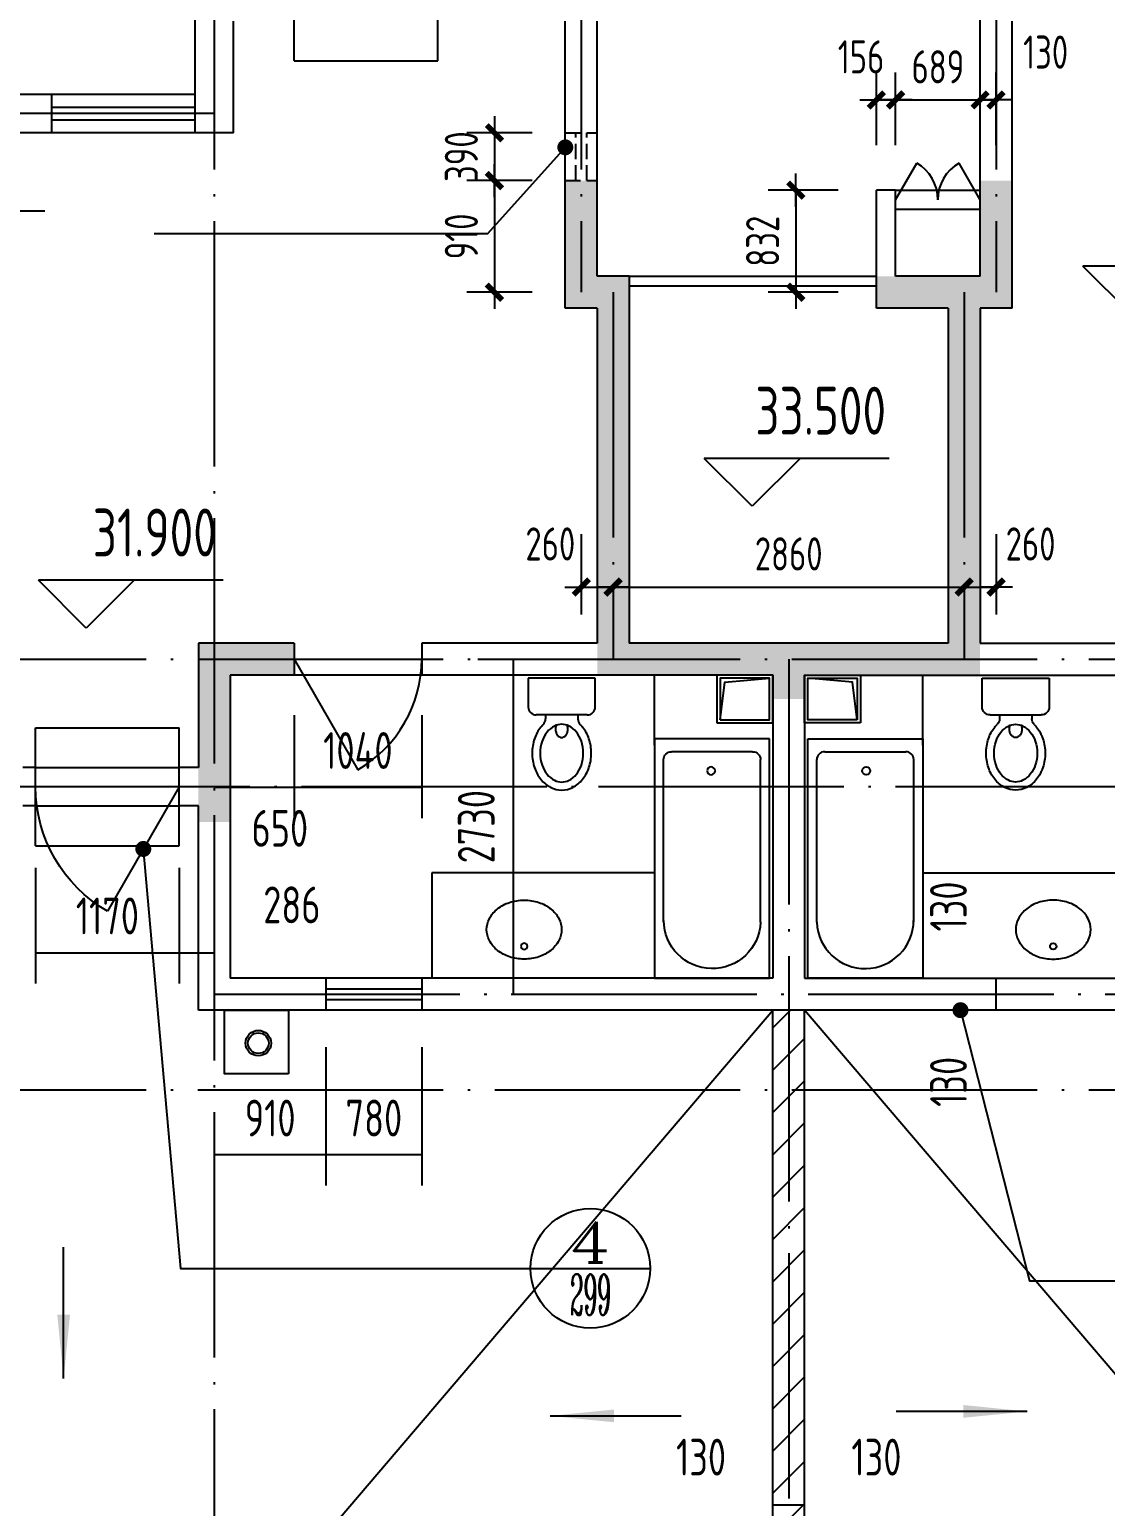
# Model space of a CAD drawing. Extents: x -726032 to 135930, y -151624 to 587044.
# Drawn here: x -610049 to -601283, y 497358 to 509393 of the extents above; entities that cross this region are included whole.
import ezdxf
from ezdxf.enums import TextEntityAlignment as Align

# ---------------------------------------------------------------- set-up
doc = ezdxf.new("R2010")
doc.units = 0
doc.header["$LTSCALE"] = 1000
doc.header["$MEASUREMENT"] = 0
doc.linetypes.add('DASH', pattern=[0.35, 0.25, -0.1])
doc.linetypes.add('DOTE', pattern=[2.42, 2, -0.2, 0.02, -0.2])
doc.layers.get('0').update_dxf_attribs({"linetype": 'CONTINUOUS'})
doc.layers.get('DEFPOINTS').update_dxf_attribs({"color": 1, "linetype": 'CONTINUOUS'})
for name, color, linetype in [('COLUMN', 170, 'CONTINUOUS'), ('DOTE', 8, 'DOTE'), ('GROUND', 45, 'CONTINUOUS'), ('LVTRY', 6, 'CONTINUOUS'), ('PUB_DIM', 245, 'CONTINUOUS'), ('ROOF', 4, 'CONTINUOUS'), ('STAIR', 42, 'CONTINUOUS'), ('WALL', 255, 'CONTINUOUS'), ('WINDOW', 155, 'CONTINUOUS'), ('WINDOW_TEXT', 7, 'CONTINUOUS'), ('引线', 213, 'CONTINUOUS'), ('排水', 245, 'CONTINUOUS'), ('雨水管', 20, 'CONTINUOUS')]:
    doc.layers.add(name, color=color, linetype=linetype)
doc.styles.add('COMP', font='COMPLEX', dxfattribs={"bigfont": 'hztxt'})
doc.styles.add('DIM_FONT', font='isocp.shx', dxfattribs={"width": 0.8})
doc.styles.add('SIMPLEX', font='SIMPLEX.SHX')
doc.dimstyles.new('AXIS', dxfattribs={"dimtxt": 300, "dimasz": 1, "dimexe": 250, "dimexo": 300, "dimgap": 150, "dimtad": 1, "dimdec": 0, "dimzin": 0, "dimdsep": 46, "dimtxsty": 'DIM_FONT', "dimcen": 0.09, "dimse1": 1, "dimse2": 1, "dimclrt": 142, "dimadec": 0, "dimazin": 0, "dimtfac": 1, "dimtdec": 0, "dimtix": 1, "dimtmove": 2, "dimatfit": 3, "dimfxl": 1, "dimtolj": 1, "dimtzin": 0, "dimarcsym": 0})
doc.dimstyles.new('DIMA', dxfattribs={"dimtxt": 300, "dimasz": 1, "dimexe": 250, "dimexo": 300, "dimgap": 150, "dimtad": 1, "dimdec": 0, "dimzin": 0, "dimdsep": 46, "dimtxsty": 'DIM_FONT', "dimcen": 0.09, "dimse1": 1, "dimclrt": 142, "dimadec": 0, "dimazin": 0, "dimtfac": 1, "dimtdec": 0, "dimtix": 1, "dimtmove": 2, "dimatfit": 3, "dimfxl": 1, "dimtolj": 1, "dimtzin": 0, "dimarcsym": 0})
doc.dimstyles.new('DIMB', dxfattribs={"dimtxt": 300, "dimasz": 1, "dimexe": 250, "dimexo": 300, "dimgap": 150, "dimtad": 1, "dimdec": 0, "dimzin": 0, "dimdsep": 46, "dimtxsty": 'DIM_FONT', "dimcen": 0.09, "dimse2": 1, "dimclrt": 142, "dimadec": 0, "dimazin": 0, "dimtfac": 1, "dimtdec": 0, "dimtix": 1, "dimtmove": 2, "dimatfit": 3, "dimfxl": 1, "dimtolj": 1, "dimtzin": 0, "dimarcsym": 0})
doc.dimstyles.new('DIMN', dxfattribs={"dimtxt": 300, "dimasz": 1, "dimexe": 250, "dimexo": 300, "dimgap": 150, "dimtad": 1, "dimdec": 0, "dimzin": 0, "dimdsep": 46, "dimtxsty": 'DIM_FONT', "dimcen": 0.09, "dimclrt": 142, "dimadec": 0, "dimazin": 0, "dimtfac": 1, "dimtdec": 0, "dimtix": 1, "dimtmove": 2, "dimatfit": 3, "dimfxl": 1, "dimtolj": 1, "dimtzin": 0, "dimarcsym": 0})

# ---------------------------------------------------------------- blocks, each defined once
blk = doc.blocks.new('_LV29')
for p, q in [((-360, 0), (360, 0)), ((-360, -1500), (-360, 0)), ((360, 0), (360, -1500)), ((-254.1, -80), (254.1, -80)), ((-304.2, -1149.3), (-304.1, -130)), ((304.2, -1149.3), (304.1, -130)), ((360, -1500), (-360, -1500))]:
    blk.add_line(p, q)
blk.add_circle((6.2, -200), 25)
for centre, radius, start, end in [((-254.1, -130), 50, 90, 179.99558), ((254.1, -130), 50, 0.00442, 90), ((-0.7, -1136.2), 303.8, 182.45444, 359.74723)]:
    blk.add_arc(centre, radius, start, end)
blk = doc.blocks.new('_DIMX')
blk.add_line((-150, 0), (150, 0))
at = {"const_width": 50}
blk.add_lwpolyline([(-70, -70), (70, 70)], dxfattribs=at)
blk = doc.blocks.new('*D286')
at = {"layer": 'DEFPOINTS', "color": 0, "transparency": 16777216}
for p in [(-605554, 505551), (-605294, 505551), (-605294, 504850)]:
    blk.add_point(p, dxfattribs=at)
at = {"layer": 'PUB_DIM', "color": 0, "lineweight": -2, "transparency": 16777216}
for p, q in [((-605554, 505281), (-605554, 504625)), ((-605555, 504850), (-605556, 504850)), ((-605554, 504850), (-605294, 504850)), ((-605293, 504850), (-605292, 504850))]:
    blk.add_line(p, q, dxfattribs=at)
at = {"layer": 'PUB_DIM', "color": 0, "lineweight": -2, "transparency": 16777216, "xscale": 0.9, "yscale": 0.9, "zscale": 0.9}
blk.add_blockref('_DIMX', (-605554, 504850), dxfattribs=at)
at = {"layer": 'PUB_DIM', "color": 0, "lineweight": -2, "transparency": 16777216, "xscale": 0.9, "yscale": 0.9, "zscale": 0.9, "rotation": 180}
blk.add_blockref('_DIMX', (-605294, 504850), dxfattribs=at)
at = {"layer": 'PUB_DIM', "color": 142, "transparency": 16777216, "insert": (-605806, 505201), "char_height": 270, "attachment_point": 5, "style": 'DIM_FONT'}
blk.add_mtext('\\A1;260', dxfattribs=at)
blk = doc.blocks.new('*D296')
at = {"layer": 'DEFPOINTS', "color": 0, "transparency": 16777216}
for p in [(-605684, 508162), (-606261, 507252), (-605684, 507252)]:
    blk.add_point(p, dxfattribs=at)
at = {"layer": 'PUB_DIM', "color": 0, "lineweight": -2, "transparency": 16777216}
for p, q in [((-605954, 508162), (-606486, 508162)), ((-606261, 508162), (-606261, 507253)), ((-605954, 507252), (-606486, 507252))]:
    blk.add_line(p, q, dxfattribs=at)
at = {"layer": 'PUB_DIM', "color": 0, "lineweight": -2, "transparency": 16777216, "xscale": 0.9, "yscale": 0.9, "zscale": 0.9}
for p, rotation in [((-606261, 508162), 90), ((-606261, 507252), 270)]:
    blk.add_blockref('_DIMX', p, dxfattribs=dict(at, rotation=rotation))
at = {"layer": 'PUB_DIM', "color": 142, "transparency": 16777216, "insert": (-606531, 507707), "char_height": 270, "attachment_point": 5, "rotation": 90, "style": 'DIM_FONT'}
blk.add_mtext('\\A1;910', dxfattribs=at)
blk = doc.blocks.new('*D297')
at = {"layer": 'DEFPOINTS', "color": 0, "transparency": 16777216}
for p in [(-605684, 508552), (-606261, 508162), (-605684, 508162)]:
    blk.add_point(p, dxfattribs=at)
at = {"layer": 'PUB_DIM', "color": 0, "lineweight": -2, "transparency": 16777216}
for p, q in [((-605954, 508552), (-606486, 508552)), ((-606261, 508553), (-606261, 508554)), ((-606261, 508552), (-606261, 508162)), ((-605954, 508162), (-606486, 508162)), ((-606261, 508162), (-606261, 508161))]:
    blk.add_line(p, q, dxfattribs=at)
at = {"layer": 'PUB_DIM', "color": 0, "lineweight": -2, "transparency": 16777216, "xscale": 0.9, "yscale": 0.9, "zscale": 0.9}
for p, rotation in [((-606261, 508552), 270), ((-606261, 508162), 90)]:
    blk.add_blockref('_DIMX', p, dxfattribs=dict(at, rotation=rotation))
at = {"layer": 'PUB_DIM', "color": 142, "transparency": 16777216, "insert": (-606531, 508357), "char_height": 270, "attachment_point": 5, "rotation": 90, "style": 'DIM_FONT'}
blk.add_mtext('\\A1;390', dxfattribs=at)
blk = doc.blocks.new('_WBLK')
for p, q in [((-0.5, 0.5), (0.5, 0.5)), ((0.5, 0.167), (-0.5, 0.167)), ((0.5, -0.167), (-0.5, -0.167)), ((-0.5, -0.5), (0.5, -0.5))]:
    blk.add_line(p, q)
at = {"layer": 'WINDOW_TEXT', "style": 'SIMPLEX', "flags": 9}
blk.add_attdef('A', text='', height=1, dxfattribs=at).set_placement((0, 1.5), align=Align.MIDDLE)
blk = doc.blocks.new('*D298')
at = {"layer": 'DEFPOINTS', "color": 0, "transparency": 16777216}
for p in [(-607894, 504106), (-606854, 504106), (-606854, 503218)]:
    blk.add_point(p, dxfattribs=at)
at = {"layer": 'PUB_DIM', "color": 0, "lineweight": -2, "transparency": 16777216}
for p, q in [((-607894, 503806), (-607894, 502968)), ((-606854, 503806), (-606854, 502968)), ((-607893, 503218), (-606855, 503218))]:
    blk.add_line(p, q, dxfattribs=at)
at = {"layer": 'PUB_DIM', "color": 0, "transparency": 16777216}
for points in [[(-607893, 503218), (-607893, 503218), (-607894, 503218)], [(-606855, 503218), (-606855, 503218), (-606854, 503218)]]:
    blk.add_solid(points, dxfattribs=at)
at = {"layer": 'PUB_DIM', "color": 142, "transparency": 16777216, "insert": (-607374, 503518), "char_height": 300, "attachment_point": 5, "style": 'DIM_FONT'}
blk.add_mtext('\\A1;1040', dxfattribs=at)
blk = doc.blocks.new('_DBLK')
blk.add_line((-0.5, 0), (0, -0.866))
blk.add_arc((-0.5, 0), 1, 300, 0)
at = {"layer": 'WINDOW_TEXT', "style": 'SIMPLEX', "flags": 9}
blk.add_attdef('A', text='', height=1, dxfattribs=at).set_placement((0, 1.5), align=Align.MIDDLE)
blk = doc.blocks.new('*D1615')
at = {"layer": 'DEFPOINTS', "color": 0, "transparency": 16777216}
for p in [(-608544, 504106), (-607894, 504106), (-607894, 503218)]:
    blk.add_point(p, dxfattribs=at)
at = {"layer": 'PUB_DIM', "color": 0, "lineweight": -2, "transparency": 16777216}
for p, q in [((-607894, 503806), (-607894, 502968)), ((-608543, 503218), (-607895, 503218))]:
    blk.add_line(p, q, dxfattribs=at)
at = {"layer": 'PUB_DIM', "color": 0, "transparency": 16777216}
for points in [[(-608543, 503218), (-608543, 503218), (-608544, 503218)], [(-607895, 503218), (-607895, 503218), (-607894, 503218)]]:
    blk.add_solid(points, dxfattribs=at)
at = {"layer": 'PUB_DIM', "color": 142, "transparency": 16777216, "insert": (-608010, 502884), "char_height": 300, "attachment_point": 5, "style": 'DIM_FONT'}
blk.add_mtext('\\A1;650', dxfattribs=at)
blk = doc.blocks.new('_LV4')
blk.add_lwpolyline([(0, -520, 0.078966), (92.3, -505.3, 0.088152), (166.2, -465.8, 0.105269), (218.1, -403.4, 0.121685), (235, -335, 0.121685), (218.1, -266.6, 0.105269), (166.2, -204.2, 0.088152), (92.3, -164.7, 0.078966), (0, -150, 0.078966), (-92.3, -164.7, 0.088152), (-166.2, -204.2, 0.105269), (-218.1, -266.6, 0.121685), (-235, -335, 0.121685), (-218.1, -403.4, 0.105269), (-166.2, -465.8, 0.088152), (-92.3, -505.3, 0.078966)], format="xyb", close=True)
blk.add_circle((0, -230), 20)
blk = doc.blocks.new('*D3512')
at = {"layer": 'DEFPOINTS', "color": 0, "transparency": 16777216}
for p in [(-606698, 504262), (-606698, 501532), (-606109, 501532)]:
    blk.add_point(p, dxfattribs=at)
at = {"layer": 'PUB_DIM', "color": 0, "lineweight": -2, "transparency": 16777216}
for p, q in [((-606398, 504262), (-605859, 504262)), ((-606109, 504261), (-606109, 501533))]:
    blk.add_line(p, q, dxfattribs=at)
at = {"layer": 'PUB_DIM', "color": 0, "transparency": 16777216}
for points in [[(-606109, 504261), (-606109, 504261), (-606109, 504262)], [(-606109, 501533), (-606109, 501533), (-606109, 501532)]]:
    blk.add_solid(points, dxfattribs=at)
at = {"layer": 'PUB_DIM', "color": 142, "transparency": 16777216, "insert": (-606409, 502897), "char_height": 300, "attachment_point": 5, "rotation": 90, "style": 'DIM_FONT'}
blk.add_mtext('\\A1;2730', dxfattribs=at)
blk = doc.blocks.new('_LV5')
for p, q in [((210.1, 0), (-210.1, 0)), ((-210.1, 0), (-210.1, -180)), ((210.1, -180), (210.1, 0)), ((160.1, -230), (-160.1, -230)), ((-101.4, -230), (-101.4, -254.3)), ((101.4, -230), (101.4, -254.1))]:
    blk.add_line(p, q)
blk.add_lwpolyline([(-135.1, -469.4, 0.080312), (-123, -544.2, 0.089014), (-91.8, -601.5, 0.104918), (-45.6, -639.3, 0.119812), (0.1, -650.4, 0.119812), (45.8, -639.3, 0.104918), (92, -601.5, 0.089014), (123.2, -544.2, 0.080312), (135.3, -469.4, 0.080312), (123.2, -394.6, 0.089014), (92, -337.3, 0.104918), (45.8, -299.5, 0.119812), (0.1, -288.4, 0.119812), (-45.6, -299.5, 0.104918), (-91.8, -337.3, 0.089014), (-123, -394.6, 0.080312)], format="xyb", close=True)
for points in [[(-38.7, -318.5, 0.073567), (-35.6, -339.5, 0.084454), (-27.4, -356, 0.10642), (-14.1, -367.8, 0.129709), (0, -371.5, 0.129709), (14.1, -367.8, 0.10642), (27.4, -356, 0.084454), (35.6, -339.5, 0.073567), (38.7, -318.5, 0.073567), (35.6, -297.5, 0.014016), (34.7, -294.6, 0.10642)], [(-34.7, -294.7, 0.013578), (-35.6, -297.5, 0.073567), (-38.7, -318.5, 0.073567)]]:
    blk.add_lwpolyline(points, format="xyb")
for centre, radius, start, end in [((-160.1, -180), 50, 180, 270), ((160.1, -180), 50, 270, 0), ((-151.4, -254.3), 50, 314.81437, 0), ((151.4, -254.1), 50, 180, 225.25549), ((52.2, -452.8), 234.6, 141.28635, 161.63333), ((20.4, -427.3), 193.8, 134.81437, 141.28635), ((-20.2, -427.3), 193.8, 38.71365, 45.25549), ((-52, -452.8), 234.6, 18.36667, 38.71365), ((102.3, -469.4), 287.4, 161.63333, 180), ((-102.1, -469.4), 287.4, 0, 18.36667), ((102.3, -469.4), 287.4, 180, 198.36667), ((-102.1, -469.4), 287.4, 341.63333, 0), ((52.2, -486), 234.6, 198.36667, 218.71365), ((20.4, -511.6), 193.8, 218.71365, 242.67141), ((-20.2, -511.6), 193.8, 297.32859, 321.28635), ((-52, -486), 234.6, 321.28635, 341.63333), ((0.1, -550.8), 149.6, 242.67141, 270), ((0.1, -550.8), 149.6, 270, 297.32859)]:
    blk.add_arc(centre, radius, start, end)
blk = doc.blocks.new('_INDEX')
blk.add_line((-0.5, 0), (0.5, 0))
blk.add_circle((0, 0), 0.5)
at = {"style": 'COMP'}
for tag, width, p, p2 in [('1', 2.333333, (-0.17, 0.05), (0.17, 0.05)), ('-', 1.166667, (-0.17, -0.39), (0.17, -0.39))]:
    blk.add_attdef(tag, text='', height=0.34, dxfattribs=dict(at, width=width)).set_placement(p, p2, align=Align.FIT)
blk = doc.blocks.new('*D308')
at = {"layer": 'DEFPOINTS', "color": 0, "transparency": 16777216}
for p in [(-610000, 502862), (-608830, 502862), (-608830, 501870)]:
    blk.add_point(p, dxfattribs=at)
at = {"layer": 'PUB_DIM', "color": 0, "lineweight": -2, "transparency": 16777216}
for p, q in [((-610000, 502562), (-610000, 501620)), ((-608830, 502562), (-608830, 501620)), ((-609999, 501870), (-608831, 501870))]:
    blk.add_line(p, q, dxfattribs=at)
at = {"layer": 'PUB_DIM', "color": 0, "transparency": 16777216}
for points in [[(-609999, 501870), (-609999, 501870), (-610000, 501870)], [(-608831, 501870), (-608831, 501870), (-608830, 501870)]]:
    blk.add_solid(points, dxfattribs=at)
at = {"layer": 'PUB_DIM', "color": 142, "transparency": 16777216, "insert": (-609415, 502170), "char_height": 300, "attachment_point": 5, "style": 'DIM_FONT'}
blk.add_mtext('\\A1;1170', dxfattribs=at)
blk = doc.blocks.new('*D3514')
at = {"layer": 'DEFPOINTS', "color": 0, "transparency": 16777216}
for p in [(-608830, 502862), (-608544, 502862), (-608544, 501870)]:
    blk.add_point(p, dxfattribs=at)
at = {"layer": 'PUB_DIM', "color": 0, "lineweight": -2, "transparency": 16777216}
for p, q in [((-608830, 502562), (-608830, 501620)), ((-608831, 501870), (-608832, 501870)), ((-608830, 501870), (-608544, 501870)), ((-608543, 501870), (-608542, 501870))]:
    blk.add_line(p, q, dxfattribs=at)
at = {"layer": 'PUB_DIM', "color": 0, "transparency": 16777216}
for points in [[(-608831, 501870), (-608831, 501870), (-608830, 501870)], [(-608543, 501870), (-608543, 501870), (-608544, 501870)]]:
    blk.add_solid(points, dxfattribs=at)
at = {"layer": 'PUB_DIM', "color": 142, "transparency": 16777216, "insert": (-607912, 502260), "char_height": 300, "attachment_point": 5, "style": 'DIM_FONT'}
blk.add_mtext('\\A1;286', dxfattribs=at)
blk = doc.blocks.new('*D1632')
at = {"layer": 'DEFPOINTS', "color": 0, "transparency": 16777216}
for p in [(-602174, 508819), (-602304, 508182), (-602174, 508182)]:
    blk.add_point(p, dxfattribs=at)
at = {"layer": 'PUB_DIM', "color": 0, "lineweight": -2, "transparency": 16777216}
for p, q in [((-602174, 508452), (-602174, 509044)), ((-602305, 508819), (-602306, 508819)), ((-602304, 508819), (-602174, 508819)), ((-602173, 508819), (-602172, 508819))]:
    blk.add_line(p, q, dxfattribs=at)
at = {"layer": 'PUB_DIM', "color": 0, "lineweight": -2, "transparency": 16777216, "xscale": 0.9, "yscale": 0.9, "zscale": 0.9}
blk.add_blockref('_DIMX', (-602304, 508819), dxfattribs=at)
at = {"layer": 'PUB_DIM', "color": 0, "lineweight": -2, "transparency": 16777216, "xscale": 0.9, "yscale": 0.9, "zscale": 0.9, "rotation": 180}
blk.add_blockref('_DIMX', (-602174, 508819), dxfattribs=at)
at = {"layer": 'PUB_DIM', "color": 142, "transparency": 16777216, "insert": (-601770, 509209), "char_height": 270, "attachment_point": 5, "style": 'DIM_FONT'}
blk.add_mtext('\\A1;130', dxfattribs=at)
blk = doc.blocks.new('*D349')
at = {"layer": 'DEFPOINTS', "color": 0, "transparency": 16777216}
for p in [(-603190, 508084), (-603806, 507252), (-603190, 507252)]:
    blk.add_point(p, dxfattribs=at)
at = {"layer": 'PUB_DIM', "color": 0, "lineweight": -2, "transparency": 16777216}
for p, q in [((-603460, 508084), (-604031, 508084)), ((-603806, 508084), (-603806, 507253)), ((-603460, 507252), (-604031, 507252))]:
    blk.add_line(p, q, dxfattribs=at)
at = {"layer": 'PUB_DIM', "color": 0, "lineweight": -2, "transparency": 16777216, "xscale": 0.9, "yscale": 0.9, "zscale": 0.9}
for p, rotation in [((-603806, 508084), 90), ((-603806, 507252), 270)]:
    blk.add_blockref('_DIMX', p, dxfattribs=dict(at, rotation=rotation))
at = {"layer": 'PUB_DIM', "color": 142, "transparency": 16777216, "insert": (-604076, 507668), "char_height": 270, "attachment_point": 5, "rotation": 90, "style": 'DIM_FONT'}
blk.add_mtext('\\A1;832', dxfattribs=at)
blk = doc.blocks.new('*D350')
at = {"layer": 'DEFPOINTS', "color": 0, "transparency": 16777216}
for p in [(-602304, 508819), (-602993, 508182), (-602304, 508182)]:
    blk.add_point(p, dxfattribs=at)
at = {"layer": 'PUB_DIM', "color": 0, "lineweight": -2, "transparency": 16777216}
for p, q in [((-602993, 508452), (-602993, 509044)), ((-602304, 508452), (-602304, 509044)), ((-602992, 508819), (-602305, 508819))]:
    blk.add_line(p, q, dxfattribs=at)
at = {"layer": 'PUB_DIM', "color": 0, "lineweight": -2, "transparency": 16777216, "xscale": 0.9, "yscale": 0.9, "zscale": 0.9, "rotation": 180}
blk.add_blockref('_DIMX', (-602993, 508819), dxfattribs=at)
at = {"layer": 'PUB_DIM', "color": 0, "lineweight": -2, "transparency": 16777216, "xscale": 0.9, "yscale": 0.9, "zscale": 0.9}
blk.add_blockref('_DIMX', (-602304, 508819), dxfattribs=at)
at = {"layer": 'PUB_DIM', "color": 142, "transparency": 16777216, "insert": (-602648, 509089), "char_height": 270, "attachment_point": 5, "style": 'DIM_FONT'}
blk.add_mtext('\\A1;689', dxfattribs=at)
blk = doc.blocks.new('*D351')
at = {"layer": 'DEFPOINTS', "color": 0, "transparency": 16777216}
for p in [(-602993, 508819), (-603149, 508182), (-602993, 508182)]:
    blk.add_point(p, dxfattribs=at)
at = {"layer": 'PUB_DIM', "color": 0, "lineweight": -2, "transparency": 16777216}
for p, q in [((-603149, 508452), (-603149, 509044)), ((-602993, 508452), (-602993, 509044)), ((-603150, 508819), (-603151, 508819)), ((-603149, 508819), (-602993, 508819)), ((-602992, 508819), (-602991, 508819))]:
    blk.add_line(p, q, dxfattribs=at)
at = {"layer": 'PUB_DIM', "color": 0, "lineweight": -2, "transparency": 16777216, "xscale": 0.9, "yscale": 0.9, "zscale": 0.9}
blk.add_blockref('_DIMX', (-603149, 508819), dxfattribs=at)
at = {"layer": 'PUB_DIM', "color": 0, "lineweight": -2, "transparency": 16777216, "xscale": 0.9, "yscale": 0.9, "zscale": 0.9, "rotation": 180}
blk.add_blockref('_DIMX', (-602993, 508819), dxfattribs=at)
at = {"layer": 'PUB_DIM', "color": 142, "transparency": 16777216, "insert": (-603274, 509170), "char_height": 270, "attachment_point": 5, "style": 'DIM_FONT'}
blk.add_mtext('\\A1;156', dxfattribs=at)
blk = doc.blocks.new('M_A0GGR')
for p, q in [((-0.5, 0), (-0.25, -0.433)), ((0.5, 0), (0.25, -0.433))]:
    blk.add_line(p, q)
for centre, start, end in [((-0.5, 0), 300, 0), ((0.5, 0), 180, 240)]:
    blk.add_arc(centre, 0.5, start, end)
blk = doc.blocks.new('*D3085')
at = {"layer": 'DEFPOINTS', "color": 0, "transparency": 16777216}
for p in [(-603864, 498670), (-603734, 498670), (-603734, 497370)]:
    blk.add_point(p, dxfattribs=at)
at = {"layer": 'PUB_DIM', "color": 0, "lineweight": -2, "transparency": 16777216}
for p, q in [((-603865, 497370), (-603866, 497370)), ((-603864, 497370), (-603734, 497370)), ((-603733, 497370), (-603732, 497370))]:
    blk.add_line(p, q, dxfattribs=at)
at = {"layer": 'PUB_DIM', "color": 0, "transparency": 16777216}
for points in [[(-603865, 497371), (-603865, 497370), (-603864, 497370)], [(-603733, 497371), (-603733, 497370), (-603734, 497370)]]:
    blk.add_solid(points, dxfattribs=at)
at = {"layer": 'PUB_DIM', "color": 142, "transparency": 16777216, "insert": (-603149, 497760), "char_height": 300, "attachment_point": 5, "style": 'DIM_FONT'}
blk.add_mtext('\\A1;130', dxfattribs=at)
blk = doc.blocks.new('*D3086')
at = {"layer": 'DEFPOINTS', "color": 0, "transparency": 16777216}
for p in [(-603994, 498670), (-603864, 498670), (-603864, 497370)]:
    blk.add_point(p, dxfattribs=at)
at = {"layer": 'PUB_DIM', "color": 0, "lineweight": -2, "transparency": 16777216}
for p, q in [((-603995, 497370), (-603996, 497370)), ((-603994, 497370), (-603864, 497370)), ((-603863, 497370), (-603862, 497370))]:
    blk.add_line(p, q, dxfattribs=at)
at = {"layer": 'PUB_DIM', "color": 0, "transparency": 16777216}
for points in [[(-603995, 497371), (-603995, 497370), (-603994, 497370)], [(-603863, 497371), (-603863, 497370), (-603864, 497370)]]:
    blk.add_solid(points, dxfattribs=at)
at = {"layer": 'PUB_DIM', "color": 142, "transparency": 16777216, "insert": (-604578, 497760), "char_height": 300, "attachment_point": 5, "style": 'DIM_FONT'}
blk.add_mtext('\\A1;130', dxfattribs=at)
blk = doc.blocks.new('*D3087')
at = {"layer": 'DEFPOINTS', "color": 0, "transparency": 16777216}
for p in [(-603472, 501662), (-602172, 501662), (-603472, 501532)]:
    blk.add_point(p, dxfattribs=at)
at = {"layer": 'PUB_DIM', "color": 0, "lineweight": -2, "transparency": 16777216}
for p, q in [((-602172, 501663), (-602172, 501664)), ((-602172, 501532), (-602172, 501662)), ((-602172, 501531), (-602172, 501530))]:
    blk.add_line(p, q, dxfattribs=at)
at = {"layer": 'PUB_DIM', "color": 0, "transparency": 16777216}
for points in [[(-602172, 501663), (-602172, 501663), (-602172, 501662)], [(-602172, 501531), (-602172, 501531), (-602172, 501532)]]:
    blk.add_solid(points, dxfattribs=at)
at = {"layer": 'PUB_DIM', "color": 142, "transparency": 16777216, "insert": (-602562, 502247), "char_height": 300, "attachment_point": 5, "rotation": 90, "style": 'DIM_FONT'}
blk.add_mtext('\\A1;130', dxfattribs=at)
blk = doc.blocks.new('*D3088')
at = {"layer": 'DEFPOINTS', "color": 0, "transparency": 16777216}
for p in [(-603472, 501532), (-602172, 501532), (-603472, 501402)]:
    blk.add_point(p, dxfattribs=at)
at = {"layer": 'PUB_DIM', "color": 0, "lineweight": -2, "transparency": 16777216}
for p, q in [((-602172, 501533), (-602172, 501534)), ((-602172, 501402), (-602172, 501532)), ((-602172, 501401), (-602172, 501400))]:
    blk.add_line(p, q, dxfattribs=at)
at = {"layer": 'PUB_DIM', "color": 0, "transparency": 16777216}
for points in [[(-602172, 501533), (-602172, 501533), (-602172, 501532)], [(-602172, 501401), (-602172, 501401), (-602172, 501402)]]:
    blk.add_solid(points, dxfattribs=at)
at = {"layer": 'PUB_DIM', "color": 142, "transparency": 16777216, "insert": (-602562, 500818), "char_height": 300, "attachment_point": 5, "rotation": 90, "style": 'DIM_FONT'}
blk.add_mtext('\\A1;130', dxfattribs=at)
blk = doc.blocks.new('*D3874')
at = {"layer": 'DEFPOINTS', "color": 0, "transparency": 16777216}
for p in [(-605294, 505551), (-602434, 505551), (-602434, 504850)]:
    blk.add_point(p, dxfattribs=at)
at = {"layer": 'PUB_DIM', "color": 0, "lineweight": -2, "transparency": 16777216}
blk.add_line((-605293, 504850), (-602435, 504850), dxfattribs=at)
at = {"layer": 'PUB_DIM', "color": 0, "lineweight": -2, "transparency": 16777216, "xscale": 0.9, "yscale": 0.9, "zscale": 0.9, "rotation": 180}
blk.add_blockref('_DIMX', (-605294, 504850), dxfattribs=at)
at = {"layer": 'PUB_DIM', "color": 0, "lineweight": -2, "transparency": 16777216, "xscale": 0.9, "yscale": 0.9, "zscale": 0.9}
blk.add_blockref('_DIMX', (-602434, 504850), dxfattribs=at)
at = {"layer": 'PUB_DIM', "color": 142, "transparency": 16777216, "insert": (-603864, 505120), "char_height": 270, "attachment_point": 5, "style": 'DIM_FONT'}
blk.add_mtext('\\A1;2860', dxfattribs=at)
blk = doc.blocks.new('*D3875')
at = {"layer": 'DEFPOINTS', "color": 0, "transparency": 16777216}
for p in [(-602434, 505551), (-602174, 505551), (-602174, 504850)]:
    blk.add_point(p, dxfattribs=at)
at = {"layer": 'PUB_DIM', "color": 0, "lineweight": -2, "transparency": 16777216}
for p, q in [((-602174, 505281), (-602174, 504625)), ((-602435, 504850), (-602436, 504850)), ((-602434, 504850), (-602174, 504850)), ((-602173, 504850), (-602172, 504850))]:
    blk.add_line(p, q, dxfattribs=at)
at = {"layer": 'PUB_DIM', "color": 0, "lineweight": -2, "transparency": 16777216, "xscale": 0.9, "yscale": 0.9, "zscale": 0.9}
blk.add_blockref('_DIMX', (-602434, 504850), dxfattribs=at)
at = {"layer": 'PUB_DIM', "color": 0, "lineweight": -2, "transparency": 16777216, "xscale": 0.9, "yscale": 0.9, "zscale": 0.9, "rotation": 180}
blk.add_blockref('_DIMX', (-602174, 504850), dxfattribs=at)
at = {"layer": 'PUB_DIM', "color": 142, "transparency": 16777216, "insert": (-601893, 505201), "char_height": 270, "attachment_point": 5, "style": 'DIM_FONT'}
blk.add_mtext('\\A1;260', dxfattribs=at)
blk = doc.blocks.new('_ARROW')
blk.add_solid([(0, 0), (-1, 0.1), (-1, -0.1)])
blk = doc.blocks.new('*D3995')
at = {"layer": 'DEFPOINTS', "color": 0, "transparency": 16777216}
for p in [(-608544, 501402), (-607634, 501402), (-608544, 500223)]:
    blk.add_point(p, dxfattribs=at)
at = {"layer": 'PUB_DIM', "color": 0, "lineweight": -2, "transparency": 16777216}
for p, q in [((-607634, 501102), (-607634, 499973)), ((-607635, 500223), (-608543, 500223))]:
    blk.add_line(p, q, dxfattribs=at)
at = {"layer": 'PUB_DIM', "color": 0, "transparency": 16777216}
for points in [[(-608543, 500223), (-608543, 500223), (-608544, 500223)], [(-607635, 500223), (-607635, 500223), (-607634, 500223)]]:
    blk.add_solid(points, dxfattribs=at)
at = {"layer": 'PUB_DIM', "color": 142, "transparency": 16777216, "insert": (-608089, 500523), "char_height": 300, "attachment_point": 5, "style": 'DIM_FONT'}
blk.add_mtext('\\A1;910', dxfattribs=at)
blk = doc.blocks.new('*D3994')
at = {"layer": 'DEFPOINTS', "color": 0, "transparency": 16777216}
for p in [(-607634, 501402), (-606854, 501402), (-607634, 500223)]:
    blk.add_point(p, dxfattribs=at)
at = {"layer": 'PUB_DIM', "color": 0, "lineweight": -2, "transparency": 16777216}
for p, q in [((-607634, 501102), (-607634, 499973)), ((-606854, 501102), (-606854, 499973)), ((-606855, 500223), (-607633, 500223))]:
    blk.add_line(p, q, dxfattribs=at)
at = {"layer": 'PUB_DIM', "color": 0, "transparency": 16777216}
for points in [[(-607633, 500223), (-607633, 500223), (-607634, 500223)], [(-606855, 500223), (-606855, 500223), (-606854, 500223)]]:
    blk.add_solid(points, dxfattribs=at)
at = {"layer": 'PUB_DIM', "color": 142, "transparency": 16777216, "insert": (-607244, 500523), "char_height": 300, "attachment_point": 5, "style": 'DIM_FONT'}
blk.add_mtext('\\A1;780', dxfattribs=at)

msp = doc.modelspace()

# ---------------------------------------------------------------- hatches: boundary and pattern name
at = {"layer": 'ROOF'}
h = msp.add_hatch(dxfattribs=at)
h.set_pattern_fill('ANSI31', color=256, scale=1950, style=0)
h.set_pattern_definition([(45, (-475797.4, 346442.75), (-172.35728, 172.35728), [])])
h.paths.add_polyline_path([(-603993.9, 495916.4), (-603733.9, 495916.4), (-603733.9, 496471.1, -0.4142136), (-603766.5, 496503.8, -0.4142136), (-603733.9, 496536.4), (-603733.9, 501402.4), (-603993.9, 501402.4)])

# ---------------------------------------------------------------- linework, layer by layer
at = {"layer": 'COLUMN'}
for points in [[(-605683.9, 508162.4), (-605683.9, 507122.4), (-605423.9, 508162.4), (-605423.9, 507122.4)], [(-602303.9, 507382.4), (-602043.9, 507122.4), (-602303.9, 508162.4), (-602043.9, 508162.4)], [(-605423.9, 507382.4), (-605423.9, 504132.4), (-605163.9, 507382.4), (-605163.9, 504132.4)], [(-603148.9, 507382.4), (-603148.9, 507122.4), (-602303.9, 507382.4), (-602043.9, 507122.4)], [(-602563.9, 507122.4), (-602563.9, 504132.4), (-602303.9, 507122.4), (-602303.9, 504132.4)], [(-608673.9, 504392.4), (-608413.9, 504132.4), (-607893.9, 504392.4), (-607893.9, 504132.4)], [(-608673.9, 504392.4), (-608673.9, 502936.4), (-608413.9, 504132.4), (-608413.9, 502936.4)], [(-605163.9, 504392.4), (-605163.9, 504132.4), (-602563.9, 504392.4), (-602563.9, 504132.4)], [(-603993.9, 504132.4), (-603993.9, 503937.4), (-603733.9, 504132.4), (-603733.9, 503937.4)]]:
    msp.add_solid(points, dxfattribs=at)
at = {"layer": 'DOTE'}
for p, q in [((-608543.9, 522352), (-608543.9, 491880.4)), ((-605553.9, 522352), (-605553.9, 507252.4)), ((-602173.9, 522352), (-602173.9, 507252.4)), ((-608543.9, 508708.4), (-615173.9, 508708.4)), ((-605293.9, 507252.4), (-605293.9, 504262.4)), ((-602433.9, 507252.4), (-602433.9, 504262.4)), ((-615939.2, 504262.4), (-545333.8, 504262.4)), ((-603863.9, 504262.4), (-603863.9, 491880.4)), ((-545333.8, 503222.4), (-615939.2, 503222.4)), ((-608543.9, 501532.4), (-599183.9, 501532.4)), ((-615939.2, 500752.4), (-545333.8, 500752.4))]:
    msp.add_line(p, q, dxfattribs=at)
at = {"layer": 'GROUND'}
for p, q in [((-602992.9, 508084.4), (-602303.9, 508084.4)), ((-602992.9, 507928.4), (-602303.9, 507928.4)), ((-606853.9, 504132.4), (-607893.9, 504132.4))]:
    msp.add_line(p, q, dxfattribs=at)
at = {"layer": 'LVTRY'}
for p, q in [((-604955.9, 503560.4), (-604955.9, 504132.4)), ((-602771.9, 503560.4), (-602771.9, 504132.4)), ((-606772.4, 502520.4), (-606772.4, 501662.4)), ((-604951.5, 502520.4), (-606772.4, 502520.4)), ((-602776.2, 502520.4), (-600955.3, 502520.4))]:
    msp.add_line(p, q, dxfattribs=at)
for points in [[(-604448.9, 503742.4), (-603993.9, 503742.4), (-603993.9, 504132.4), (-604448.9, 504132.4)], [(-604422.9, 503768.4), (-604019.9, 503768.4), (-604019.9, 504106.4), (-604422.9, 504106.4)], [(-603278.9, 503742.4), (-603733.9, 503742.4), (-603733.9, 504132.4), (-603278.9, 504132.4)], [(-603304.9, 503768.4), (-603707.9, 503768.4), (-603707.9, 504106.4), (-603304.9, 504106.4)]]:
    msp.add_lwpolyline(points, close=True, dxfattribs=at)
for points in [[(-604422.9, 503768.4), (-604382.8, 504076.1), (-604019.9, 504106.4)], [(-603304.9, 503768.4), (-603344.9, 504076.1), (-603707.9, 504106.4)]]:
    msp.add_lwpolyline(points, dxfattribs=at)
at = {"layer": 'PUB_DIM'}
for p, q in [((-601076.9, 507075.1), (-601466.9, 507465.1)), ((-599960.3, 507465.1), (-601466.9, 507465.1)), ((-603044.7, 505897.7), (-604551.3, 505897.7)), ((-604161.3, 505507.7), (-604551.3, 505897.7)), ((-603771.3, 505897.7), (-604161.3, 505507.7)), ((-609587.1, 504514.8), (-609977.1, 504904.8)), ((-608470.5, 504904.8), (-609977.1, 504904.8)), ((-609197.1, 504904.8), (-609587.1, 504514.8))]:
    msp.add_line(p, q, dxfattribs=at)
msp.add_lwpolyline([(-612989.9, 507916.9), (-609925.9, 507916.9)], dxfattribs=at)
at = {"layer": 'ROOF'}
for p, q in [((-605163.9, 507382.4), (-603148.9, 507382.4)), ((-605163.9, 507304.4), (-603148.9, 507304.4)), ((-603993.9, 495916.4), (-603993.9, 501402.4)), ((-603733.9, 495916.4), (-603733.9, 501402.4))]:
    msp.add_line(p, q, dxfattribs=at)
at = {"layer": 'STAIR'}
for p, q in [((-607893.9, 509137.4), (-607893.9, 510047.4)), ((-606723.9, 509137.4), (-606723.9, 510047.4)), ((-607893.9, 509137.4), (-606723.9, 509137.4)), ((-609999.9, 502741.4), (-609999.9, 503703.4)), ((-609999.9, 503703.4), (-608829.9, 503703.4)), ((-608829.9, 502741.4), (-608829.9, 503703.4)), ((-609999.9, 503378.4), (-608829.9, 503378.4)), ((-609999.9, 503066.4), (-608829.9, 503066.4)), ((-609999.9, 502741.4), (-608829.9, 502741.4))]:
    msp.add_line(p, q, dxfattribs=at)
at = {"layer": 'WALL'}
for p, q in [((-602303.9, 507382.4), (-602303.9, 510892.4)), ((-608699.9, 508552.4), (-608699.9, 509722.4)), ((-608387.9, 508552.4), (-608387.9, 509462.4)), ((-605683.9, 507122.4), (-605683.9, 509462.4)), ((-605423.9, 507382.4), (-605423.9, 509462.4)), ((-602043.9, 507122.4), (-602043.9, 509462.4)), ((-609869.9, 508864.4), (-615329.9, 508864.4)), ((-609869.9, 508864.4), (-609869.9, 508552.4)), ((-609869.9, 508552.4), (-615017.9, 508552.4)), ((-608387.9, 508552.4), (-608699.9, 508552.4)), ((-603148.9, 507122.4), (-603148.9, 508084.4)), ((-602992.9, 508084.4), (-603148.9, 508084.4)), ((-602992.9, 507382.4), (-602992.9, 508084.4)), ((-605163.9, 507382.4), (-605423.9, 507382.4)), ((-605163.9, 507382.4), (-605163.9, 504392.4)), ((-602303.9, 507382.4), (-602992.9, 507382.4)), ((-605423.9, 507122.4), (-605683.9, 507122.4)), ((-605423.9, 507122.4), (-605423.9, 504392.4)), ((-602563.9, 507122.4), (-603148.9, 507122.4)), ((-602563.9, 507122.4), (-602563.9, 504392.4)), ((-602043.9, 507122.4), (-602303.9, 507122.4)), ((-602303.9, 507122.4), (-602303.9, 504392.4)), ((-607893.9, 504392.4), (-608673.9, 504392.4)), ((-608673.9, 504392.4), (-608673.9, 503378.4)), ((-607893.9, 504392.4), (-607893.9, 504132.4)), ((-605423.9, 504392.4), (-606853.9, 504392.4)), ((-606853.9, 504392.4), (-606853.9, 504132.4)), ((-602563.9, 504392.4), (-605163.9, 504392.4)), ((-602303.9, 504392.4), (-600873.9, 504392.4)), ((-608413.9, 504132.4), (-608413.9, 501662.4)), ((-607893.9, 504132.4), (-608413.9, 504132.4)), ((-603993.9, 504132.4), (-606853.9, 504132.4)), ((-603993.9, 504132.4), (-603993.9, 501662.4)), ((-603733.9, 504132.4), (-603733.9, 501662.4)), ((-603733.9, 504132.4), (-600873.9, 504132.4)), ((-609999.9, 503378.4), (-610103.9, 503378.4)), ((-609999.9, 503066.4), (-609999.9, 503378.4)), ((-608829.9, 503066.4), (-608829.9, 503378.4)), ((-608673.9, 503378.4), (-608829.9, 503378.4)), ((-609999.9, 503066.4), (-610103.9, 503066.4)), ((-608673.9, 503066.4), (-608829.9, 503066.4)), ((-608673.9, 501402.4), (-608673.9, 503066.4)), ((-607633.9, 501662.4), (-608413.9, 501662.4)), ((-607633.9, 501662.4), (-607633.9, 501402.4)), ((-603993.9, 501662.4), (-606853.9, 501662.4)), ((-606853.9, 501662.4), (-606853.9, 501402.4)), ((-603733.9, 501662.4), (-600873.9, 501662.4)), ((-607633.9, 501402.4), (-608673.9, 501402.4)), ((-600873.9, 501402.4), (-606853.9, 501402.4))]:
    msp.add_line(p, q, dxfattribs=at)
at = {"layer": 'WINDOW', "linetype": 'DASH', "ltscale": 0.5}
for p, q in [((-605683.9, 508552.4), (-605423.9, 508552.4)), ((-605599.4, 508162.4), (-605599.4, 508552.4)), ((-605508.4, 508162.4), (-605508.4, 508552.4)), ((-605683.9, 508162.4), (-605423.9, 508162.4))]:
    msp.add_line(p, q, dxfattribs=at)
at = {"layer": '引线', "const_width": 64.7}
for points in [[(-605716.5, 508432.7, 1), (-605651.2, 508432.7, 1)], [(-609155, 502715.8, 1), (-609089.7, 502715.8, 1)], [(-602496.6, 501402.4, 1), (-602431.2, 501402.4, 1)]]:
    msp.add_lwpolyline(points, format="xyb", close=True, dxfattribs=at)
at = {"layer": '引线'}
for points in [[(-605683.9, 508432.7), (-606318, 507728), (-609032.6, 507728)], [(-609122.4, 502715.8), (-608819.6, 499298.3), (-605076.7, 499298.3)], [(-602463.9, 501402.4), (-601902.1, 499195.6), (-598194.4, 499195.6)]]:
    msp.add_lwpolyline(points, dxfattribs=at)
at = {"layer": '排水'}
for p, q in [((-608673.9, 495916.4), (-603993.9, 501402.4)), ((-599053.9, 495916.4), (-603733.9, 501402.4))]:
    msp.add_line(p, q, dxfattribs=at)
for points in [[(-609771.4, 498401.5), (-609771.4, 499469.8)], [(-601920.5, 498132.6), (-602988.8, 498132.6)], [(-605807.3, 498096), (-604739, 498096)]]:
    msp.add_lwpolyline(points, dxfattribs=at)
at = {"layer": '雨水管'}
msp.add_lwpolyline([(-607940.1, 500882.4), (-608460.1, 500882.4), (-608460.1, 501402.4), (-607940.1, 501402.4)], close=True, dxfattribs=at)
for radius in [104, 84.5]:
    msp.add_circle((-608185.1, 501133.3), radius, dxfattribs=at)

# ---------------------------------------------------------------- block references
at = {"layer": 'LVTRY'}
for name, p, xscale, yscale, zscale in [('_LV5', (-605713.4, 504106.4), 1.299999999999272, 1.299999999999272, 1.299999999999272), ('_LV5', (-602014.4, 504106.4), -1.299999999999272, 1.30000000000291, 1.3), ('_LV29', (-604487.9, 503612.4), -1.299999999999272, 1.30000000000291, 1.3), ('_LV29', (-603239.9, 503612.4), 1.299999999999272, 1.299999999999272, 1.299999999999272)]:
    msp.add_blockref(name, p, dxfattribs=dict(at, xscale=xscale, yscale=yscale, zscale=zscale))
at = {"layer": 'LVTRY', "rotation": 180}
for p, xscale, yscale, zscale in [((-606019.3, 501623), -1.299999999999272, 1.30000000000291, 1.3), ((-601708.4, 501623), 1.299999999999272, 1.299999999999272, 1.299999999999272)]:
    msp.add_blockref('_LV4', p, dxfattribs=dict(at, xscale=xscale, yscale=yscale, zscale=zscale))
at = {"layer": 'WINDOW', "rotation": 180}
for name, p, xscale, yscale, zscale in [('_WBLK', (-609284.9, 508708.4), 1170, 312.0000000000146, 1170), ('_DBLK', (-607373.9, 504262.4), -1040, -1040, 1040), ('_DBLK', (-609414.9, 503222.4), 1170, -1170, 1170), ('_WBLK', (-607243.9, 501532.4), 780, 259.9999999999272, 780)]:
    msp.add_blockref(name, p, dxfattribs=dict(at, xscale=xscale, yscale=yscale, zscale=zscale))
at = {"layer": 'WINDOW', "xscale": -689, "yscale": -689, "zscale": 689}
msp.add_blockref('M_A0GGR', (-602648.4, 508006.4), dxfattribs=at)
at = {"layer": '引线'}
ref = msp.add_blockref('_INDEX', (-605479.7, 499298.3), dxfattribs=dict(at, xscale=975, yscale=975, zscale=975))
ref.add_attrib('1', '4', dxfattribs={"layer": '0', "height": 331.5, "style": 'COMP', "width": 1.3125}).set_placement((-605645.4, 499347.1), (-605313.9, 499347.1), align=Align.FIT)
ref.add_attrib('-', '299', dxfattribs={"layer": '0', "height": 331.5, "style": 'COMP', "width": 0.388889}).set_placement((-605645.4, 498918.1), (-605313.9, 498918.1), align=Align.FIT)
at = {"layer": '排水', "xscale": 520, "yscale": 520, "zscale": 520, "rotation": 270}
msp.add_blockref('_ARROW', (-609771.4, 498401.5), dxfattribs=at)
at = {"layer": '排水', "yscale": 520, "zscale": 520}
for p, xscale in [((-605807.3, 498096), -520), ((-601920.5, 498132.6), 520)]:
    msp.add_blockref('_ARROW', p, dxfattribs=dict(at, xscale=xscale))

# ---------------------------------------------------------------- texts
at = {"layer": 'PUB_DIM', "style": 'DIM_FONT', "width": 0.8}
for s, p in [('33.500', (-603603, 506287.7)), ('31.900', (-609028.8, 505294.8))]:
    msp.add_text(s, height=390, dxfattribs=at).set_placement(p, align=Align.MIDDLE)

# ---------------------------------------------------------------- dimensions: what is measured, and where the dimension line sits
at = {"layer": 'PUB_DIM'}
for base, p1, p2, dimstyle, picture, middle in [((-602992.9, 508818.8), (-603148.9, 508182.3), (-602992.9, 508182.3), 'DIMN', '*D351', (-603274.3, 509169.8)), ((-602173.9, 508818.8), (-602303.9, 508182.3), (-602173.9, 508182.3), 'DIMA', '*D1632', (-601770.1, 509208.8))]:
    dim = msp.add_linear_dim(base=base, p1=p1, p2=p2, angle=0, dimstyle=dimstyle, override={"dimscale": 0.9, "dimblk1": '_DIMX', "dimblk2": '_DIMX', "dimsah": 1}, dxfattribs=at)
    dim.commit()
    dim.dimension.update_dxf_attribs({"geometry": picture, "text_midpoint": middle, "dimtype": 161})
dim = msp.add_aligned_dim(p1=(-602992.9, 508182.3), p2=(-602303.9, 508182.3), distance=636.5, dimstyle='DIMN', override={"dimscale": 0.9, "dimblk1": '_DIMX', "dimblk2": '_DIMX', "dimsah": 1}, dxfattribs=at)
dim.commit()
dim.dimension.update_dxf_attribs({"geometry": '*D350', "text_midpoint": (-602648.4, 509088.8)})
for base, p1, p2, angle, picture, middle in [((-606261.2, 508162.4), (-605683.9, 508552.4), (-605683.9, 508162.4), 90, '*D297', (-606531.2, 508357.4)), ((-606261.2, 507252.4), (-605683.9, 508162.4), (-605683.9, 507252.4), 90, '*D296', (-606531.2, 507707.4)), ((-603806.2, 507252.4), (-603190.3, 508084.4), (-603190.3, 507252.4), 270, '*D349', (-604076.3, 507668.4))]:
    dim = msp.add_linear_dim(base=base, p1=p1, p2=p2, angle=angle, dimstyle='DIMN', override={"dimscale": 0.9, "dimblk1": '_DIMX', "dimblk2": '_DIMX', "dimsah": 1}, dxfattribs=at)
    dim.commit()
    dim.dimension.update_dxf_attribs({"geometry": picture, "text_midpoint": middle})
for base, p1, p2, dimstyle, picture, middle in [((-605293.9, 504849.6), (-605553.9, 505551.3), (-605293.9, 505551.3), 'DIMB', '*D286', (-605806.1, 505200.6)), ((-602173.9, 504849.6), (-602433.9, 505551.3), (-602173.9, 505551.3), 'DIMA', '*D3875', (-601893.2, 505200.6))]:
    dim = msp.add_linear_dim(base=base, p1=p1, p2=p2, dimstyle=dimstyle, override={"dimscale": 0.9, "dimblk1": '_DIMX', "dimblk2": '_DIMX', "dimsah": 1}, dxfattribs=at)
    dim.commit()
    dim.dimension.update_dxf_attribs({"geometry": picture, "text_midpoint": middle, "dimtype": 160})
dim = msp.add_linear_dim(base=(-602433.9, 504849.6), p1=(-605293.9, 505551.3), p2=(-602433.9, 505551.3), dimstyle='AXIS', override={"dimscale": 0.9, "dimblk1": '_DIMX', "dimblk2": '_DIMX', "dimsah": 1}, dxfattribs=at)
dim.commit()
dim.dimension.update_dxf_attribs({"geometry": '*D3874', "text_midpoint": (-603863.9, 505119.6)})
dim = msp.add_linear_dim(base=(-606109, 501532.4), p1=(-606697.7, 504262.4), p2=(-606697.7, 501532.4), angle=90, dimstyle='DIMB', dxfattribs=at)
dim.commit()
dim.dimension.update_dxf_attribs({"geometry": '*D3512', "text_midpoint": (-606409.1, 502897.4)})
for base, p1, p2, angle, dimstyle, picture, middle in [((-607893.8, 503217.7), (-608543.8, 504106.4), (-607893.8, 504106.4), 0, 'DIMA', '*D1615', (-608009.6, 502883.8)), ((-608543.9, 501870.3), (-608829.9, 502862.3), (-608543.9, 502862.3), 0, 'DIMB', '*D3514', (-607911.9, 502260.3)), ((-602171.7, 501662.4), (-603471.7, 501532.4), (-603471.7, 501662.4), 90, 'AXIS', '*D3087', (-602561.7, 502246.9)), ((-602171.7, 501532.4), (-603471.7, 501402.4), (-603471.7, 501532.4), 90, 'AXIS', '*D3088', (-602561.7, 500817.9)), ((-603863.9, 497370.3), (-603993.9, 498670.3), (-603863.9, 498670.3), 0, 'AXIS', '*D3086', (-604578.3, 497760.3)), ((-603733.9, 497370.3), (-603863.9, 498670.3), (-603733.9, 498670.3), 0, 'AXIS', '*D3085', (-603149.4, 497760.3))]:
    dim = msp.add_linear_dim(base=base, p1=p1, p2=p2, angle=angle, dimstyle=dimstyle, dxfattribs=at)
    dim.commit()
    dim.dimension.update_dxf_attribs({"geometry": picture, "text_midpoint": middle, "dimtype": 161})
for p1, p2, distance, dimstyle, picture, middle in [((-607893.8, 504106.4), (-606853.9, 504106.4), -888.7, 'DIMN', '*D298', (-607373.9, 503517.7)), ((-609999.9, 502862.3), (-608829.9, 502862.3), -992, 'DIMN', '*D308', (-609414.9, 502170.3)), ((-607633.9, 501402.4), (-608543.9, 501402.4), 1179.1, 'DIMB', '*D3995', (-608088.9, 500523.3)), ((-606853.9, 501402.4), (-607633.9, 501402.4), 1179.1, 'DIMN', '*D3994', (-607243.9, 500523.3))]:
    dim = msp.add_aligned_dim(p1=p1, p2=p2, distance=distance, dimstyle=dimstyle, dxfattribs=at)
    dim.commit()
    dim.dimension.update_dxf_attribs({"geometry": picture, "text_midpoint": middle})

doc.saveas('drawing.dxf')
